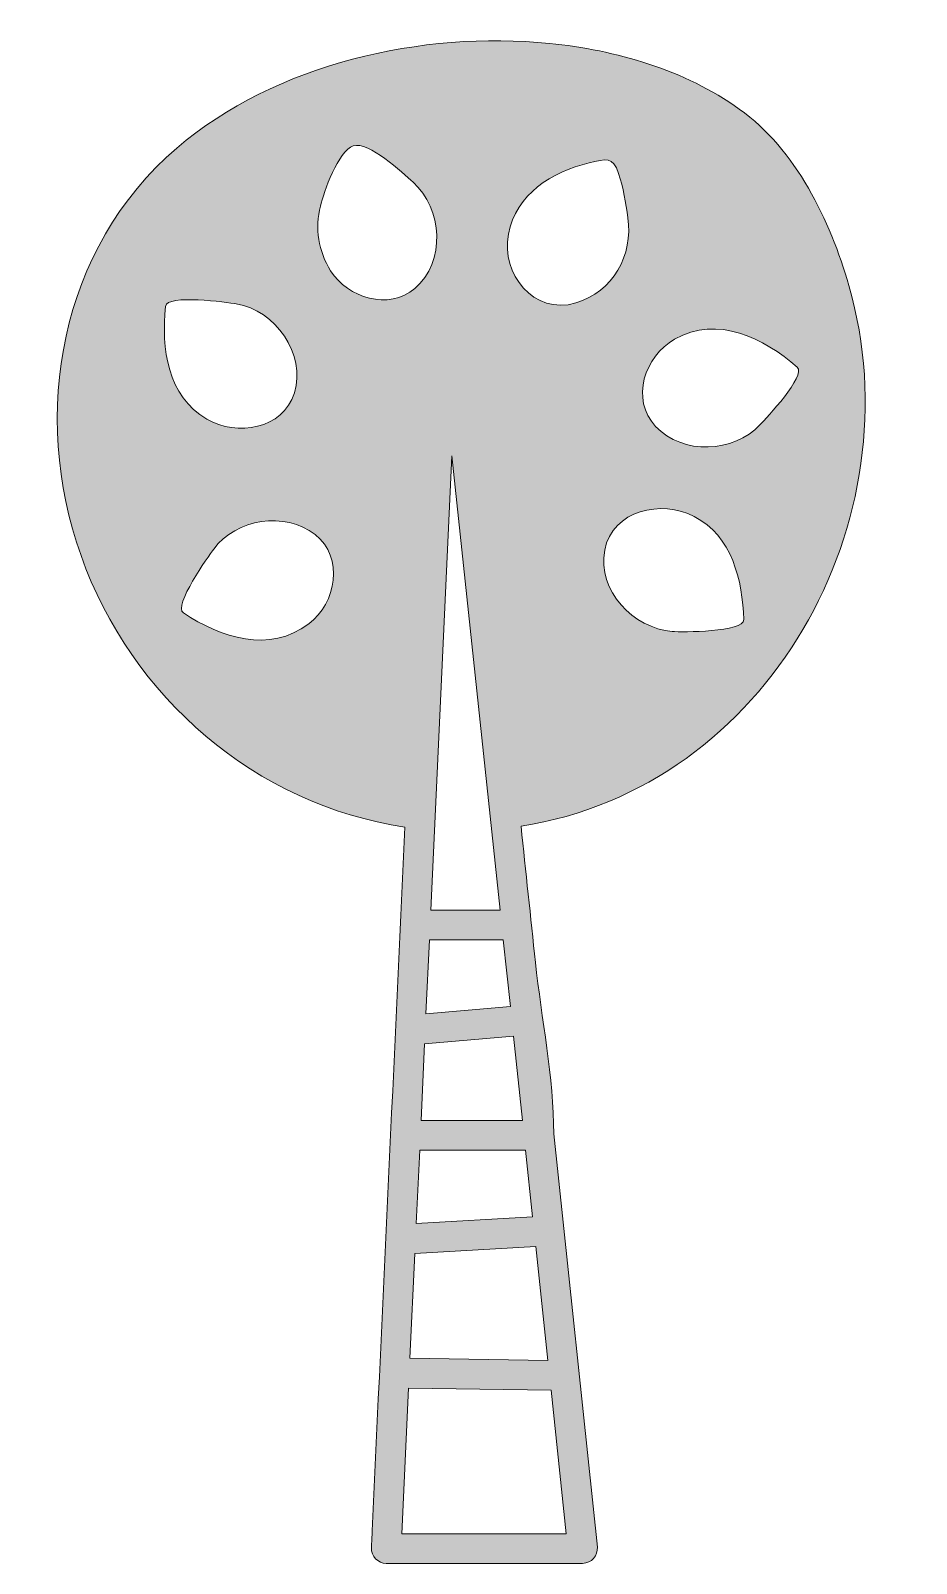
# Model space of a CAD drawing. Header units: inches. Extents: x -2 to 57, y 0 to 102.
import ezdxf

# ---------------------------------------------------------------- set-up
doc = ezdxf.new("R2010")
doc.units = ezdxf.units.IN
doc.header["$MEASUREMENT"] = 0
doc.layers.add('Layer 1', color=7, linetype='Continuous')

msp = doc.modelspace()

# ---------------------------------------------------------------- hatches: boundary and pattern name
at = {"layer": 'Layer 1', "true_color": 0x3dd3d3}
h = msp.add_hatch(color=133, dxfattribs=at)
h.dxf.hatch_style = 2
edge = h.paths.add_edge_path()
edge.add_spline(control_points=[(33.11, 28.65), (33.11, 32.42), (32.29, 36.36), (31.89, 40.1), (31.57, 43.13), (31.25, 46.16), (30.93, 49.18), (47.42, 51.79), (57.3, 69.59), (52.8, 85.26), (51.55, 89.62), (49.27, 94.33), (45.49, 97.04), (41.86, 99.65), (37.24, 100.98), (32.83, 101.42), (24.33, 102.27), (14.57, 100.08), (7.97, 94.44), (0.16, 87.77), (-1.78, 76.68), (1.58, 67.24), (4.92, 57.82), (13.23, 50.59), (23.19, 49.13), (22.46, 33.48), (21.73, 17.83), (21, 2.18), (20.99, 1.8), (20.97, 1.42), (20.95, 1.04), (20.93, 0.48), (21.38, 0), (21.94, 0), (21.94, 0), (35.04, 0), (35.04, 0), (35.62, 0), (36.08, 0.52), (36.02, 1.09), (36.02, 1.09), (33.11, 28.65), (33.11, 28.65)], knot_values=[0, 0, 0, 0, 1, 1, 1, 2, 2, 2, 3, 3, 3, 4, 4, 4, 5, 5, 5, 6, 6, 6, 7, 7, 7, 8, 8, 8, 9, 9, 9, 10, 10, 10, 11, 11, 11, 12, 12, 12, 13, 13, 13, 14, 14, 14, 14], degree=3, periodic=1)
h.paths.add_polyline_path([(31.91, 21.15), (32.72, 13.54), (23.52, 13.68), (23.85, 20.68)])
h.paths.add_polyline_path([(31.7, 23.13), (23.94, 22.67), (24.17, 27.56), (31.23, 27.56)])
h.paths.add_polyline_path([(31.02, 29.54), (24.26, 29.54), (24.5, 34.66), (30.42, 35.18)])
edge = h.paths.add_edge_path()
edge.add_spline(control_points=[(41.02, 62.18), (38.44, 62.39), (35.99, 64.89), (36.51, 67.6), (37.04, 70.31), (40.32, 70.98), (42.48, 69.86), (45, 68.55), (45.71, 65.59), (45.78, 62.97), (45.81, 62.13), (41.64, 62.12), (41.02, 62.18)], knot_values=[0, 0, 0, 0, 1, 1, 1, 2, 2, 2, 3, 3, 3, 4, 4, 4, 4], degree=3, periodic=1)
edge = h.paths.add_edge_path()
edge.add_spline(control_points=[(41.17, 81.68), (44.05, 83.3), (47.11, 81.78), (49.35, 79.81), (49.98, 79.26), (47.27, 76.4), (46.88, 75.98), (45.11, 74.09), (41.72, 73.94), (39.91, 75.86), (38.21, 77.67), (39.17, 80.56), (41.17, 81.68)], knot_values=[0, 0, 0, 0, 1, 1, 1, 2, 2, 2, 3, 3, 3, 4, 4, 4, 4], degree=3, periodic=1)
edge = h.paths.add_edge_path()
edge.add_spline(control_points=[(30.09, 88.68), (30.62, 91.39), (32.95, 92.84), (35.47, 93.44), (36.6, 93.7), (37.06, 93.91), (37.44, 92.74), (37.75, 91.79), (37.92, 90.78), (38.06, 89.79), (38.42, 87.29), (37.07, 84.85), (34.58, 84.1), (31.79, 83.27), (29.56, 86.05), (30.09, 88.68)], knot_values=[0, 0, 0, 0, 1, 1, 1, 2, 2, 2, 3, 3, 3, 4, 4, 4, 5, 5, 5, 5], degree=3, periodic=1)
h.paths.add_polyline_path([(29.74, 41.6), (30.22, 37.15), (24.59, 36.66), (24.82, 41.6)])
h.paths.add_polyline_path([(29.54, 43.58), (24.91, 43.58), (26.32, 73.91)])
edge = h.paths.add_edge_path()
edge.add_spline(control_points=[(7.22, 83.87), (7.31, 84.71), (11.34, 84.13), (11.94, 84.04), (14.52, 83.62), (16.62, 80.68), (15.81, 78.1), (15.04, 75.66), (11.98, 75.18), (9.98, 76.34), (7.33, 77.88), (6.93, 81.09), (7.22, 83.87)], knot_values=[0, 0, 0, 0, 1, 1, 1, 2, 2, 2, 3, 3, 3, 4, 4, 4, 4], degree=3, periodic=1)
edge = h.paths.add_edge_path()
edge.add_spline(control_points=[(16.77, 62.69), (14.14, 60.69), (10.91, 61.77), (8.41, 63.42), (7.71, 63.88), (10.08, 67.2), (10.43, 67.68), (11.93, 69.7), (15.18, 70.22), (17.19, 68.65), (19.15, 67.11), (18.61, 64.08), (16.77, 62.69)], knot_values=[0, 0, 0, 0, 1, 1, 1, 2, 2, 2, 3, 3, 3, 4, 4, 4, 4], degree=3, periodic=1)
edge = h.paths.add_edge_path()
edge.add_spline(control_points=[(18.23, 86.25), (17.41, 87.55), (17.18, 89.08), (17.55, 90.57), (17.77, 91.48), (18.74, 94.27), (19.74, 94.58), (20.78, 94.91), (23.01, 92.79), (23.73, 92.16), (25.7, 90.43), (25.92, 86.82), (23.85, 85.07), (22.1, 83.58), (19.39, 84.43), (18.23, 86.25)], knot_values=[0, 0, 0, 0, 1, 1, 1, 2, 2, 2, 3, 3, 3, 4, 4, 4, 5, 5, 5, 5], degree=3, periodic=1)
h.paths.add_polyline_path([(22.98, 1.98), (23.43, 11.7), (32.93, 11.55), (33.94, 1.98)])

# ---------------------------------------------------------------- linework, layer by layer
at = {"layer": 'Layer 1', "lineweight": 0}
for points in [[(29.54, 43.58), (24.91, 43.58), (26.32, 73.91), (29.54, 43.58)], [(29.74, 41.6), (30.22, 37.15), (24.59, 36.66), (24.82, 41.6), (29.74, 41.6)], [(31.02, 29.54), (24.26, 29.54), (24.5, 34.66), (30.42, 35.18), (31.02, 29.54)], [(31.7, 23.13), (23.94, 22.67), (24.17, 27.56), (31.23, 27.56), (31.7, 23.13)], [(31.91, 21.15), (32.72, 13.54), (23.52, 13.68), (23.85, 20.68), (31.91, 21.15)], [(22.98, 1.98), (23.43, 11.7), (32.93, 11.55), (33.94, 1.98), (22.98, 1.98)]]:
    msp.add_lwpolyline(points, dxfattribs=at)
for points, knots in [([(33.11, 28.65), (33.11, 32.42), (32.29, 36.36), (31.89, 40.1), (31.57, 43.13), (31.25, 46.16), (30.93, 49.18), (47.42, 51.79), (57.3, 69.59), (52.8, 85.26), (51.55, 89.62), (49.27, 94.33), (45.49, 97.04), (41.86, 99.65), (37.24, 100.98), (32.83, 101.42), (24.33, 102.27), (14.57, 100.08), (7.97, 94.44), (0.16, 87.77), (-1.78, 76.68), (1.58, 67.24), (4.92, 57.82), (13.23, 50.59), (23.19, 49.13), (22.46, 33.48), (21.73, 17.83), (21, 2.18), (20.99, 1.8), (20.97, 1.42), (20.95, 1.04), (20.93, 0.48), (21.38, 0), (21.94, 0), (21.94, 0), (35.04, 0), (35.04, 0), (35.62, 0), (36.08, 0.52), (36.02, 1.09), (36.02, 1.09), (33.11, 28.65), (33.11, 28.65)], [0, 0, 0, 0, 1, 1, 1, 2, 2, 2, 3, 3, 3, 4, 4, 4, 5, 5, 5, 6, 6, 6, 7, 7, 7, 8, 8, 8, 9, 9, 9, 10, 10, 10, 11, 11, 11, 12, 12, 12, 13, 13, 13, 14, 14, 14, 14]), ([(18.23, 86.25), (17.41, 87.55), (17.18, 89.08), (17.55, 90.57), (17.77, 91.48), (18.74, 94.27), (19.74, 94.58), (20.78, 94.91), (23.01, 92.79), (23.73, 92.16), (25.7, 90.43), (25.92, 86.82), (23.85, 85.07), (22.1, 83.58), (19.39, 84.43), (18.23, 86.25)], [0, 0, 0, 0, 1, 1, 1, 2, 2, 2, 3, 3, 3, 4, 4, 4, 5, 5, 5, 5]), ([(30.09, 88.68), (30.62, 91.39), (32.95, 92.84), (35.47, 93.44), (36.6, 93.7), (37.06, 93.91), (37.44, 92.74), (37.75, 91.79), (37.92, 90.78), (38.06, 89.79), (38.42, 87.29), (37.07, 84.85), (34.58, 84.1), (31.79, 83.27), (29.56, 86.05), (30.09, 88.68)], [0, 0, 0, 0, 1, 1, 1, 2, 2, 2, 3, 3, 3, 4, 4, 4, 5, 5, 5, 5]), ([(7.22, 83.87), (7.31, 84.71), (11.34, 84.13), (11.94, 84.04), (14.52, 83.62), (16.62, 80.68), (15.81, 78.1), (15.04, 75.66), (11.98, 75.18), (9.98, 76.34), (7.33, 77.88), (6.93, 81.09), (7.22, 83.87)], [0, 0, 0, 0, 1, 1, 1, 2, 2, 2, 3, 3, 3, 4, 4, 4, 4]), ([(41.17, 81.68), (44.05, 83.3), (47.11, 81.78), (49.35, 79.81), (49.98, 79.26), (47.27, 76.4), (46.88, 75.98), (45.11, 74.09), (41.72, 73.94), (39.91, 75.86), (38.21, 77.67), (39.17, 80.56), (41.17, 81.68)], [0, 0, 0, 0, 1, 1, 1, 2, 2, 2, 3, 3, 3, 4, 4, 4, 4]), ([(41.02, 62.18), (38.44, 62.39), (35.99, 64.89), (36.51, 67.6), (37.04, 70.31), (40.32, 70.98), (42.48, 69.86), (45, 68.55), (45.71, 65.59), (45.78, 62.97), (45.81, 62.13), (41.64, 62.12), (41.02, 62.18)], [0, 0, 0, 0, 1, 1, 1, 2, 2, 2, 3, 3, 3, 4, 4, 4, 4]), ([(16.77, 62.69), (14.14, 60.69), (10.91, 61.77), (8.41, 63.42), (7.71, 63.88), (10.08, 67.2), (10.43, 67.68), (11.93, 69.7), (15.18, 70.22), (17.19, 68.65), (19.15, 67.11), (18.61, 64.08), (16.77, 62.69)], [0, 0, 0, 0, 1, 1, 1, 2, 2, 2, 3, 3, 3, 4, 4, 4, 4])]:
    msp.add_open_spline(points, degree=3, knots=knots, dxfattribs=at)

doc.saveas('drawing.dxf')
